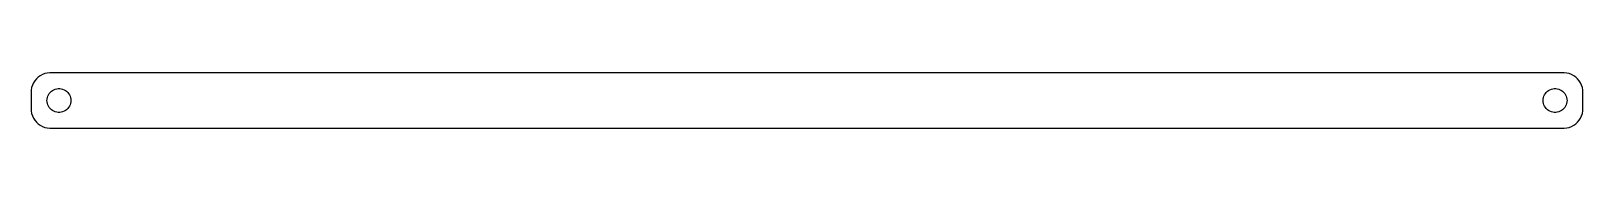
# Model space of a CAD drawing. Header units: metres. Extents: x -194 to 194, y 17 to 31.
import ezdxf

# ---------------------------------------------------------------- set-up
doc = ezdxf.new("R2010")
doc.units = ezdxf.units.M

msp = doc.modelspace()

# ---------------------------------------------------------------- linework, layer by layer
for p, q in [((-194.343, 27.2434), (-194.461, 26.6267)), ((-194.149, 27.8406), (-194.343, 27.2434)), ((-193.882, 28.4088), (-194.149, 27.8406)), ((-193.545, 28.9389), (-193.882, 28.4088)), ((-193.145, 29.4227), (-193.545, 28.9389)), ((-192.687, 29.8526), (-193.145, 29.4227)), ((-192.179, 30.2216), (-192.687, 29.8526)), ((-191.629, 30.5241), (-192.179, 30.2216)), ((-191.045, 30.7553), (-191.629, 30.5241)), ((-190.437, 30.9114), (-191.045, 30.7553)), ((-189.814, 30.9901), (-190.437, 30.9114)), ((189.814, 30.9901), (-189.814, 30.9901)), ((190.437, 30.9114), (189.814, 30.9901)), ((191.045, 30.7553), (190.437, 30.9114)), ((191.629, 30.5241), (191.045, 30.7553)), ((192.179, 30.2216), (191.629, 30.5241)), ((192.687, 29.8526), (192.179, 30.2216)), ((193.145, 29.4227), (192.687, 29.8526)), ((193.545, 28.9389), (193.145, 29.4227)), ((193.882, 28.4088), (193.545, 28.9389)), ((194.149, 27.8406), (193.882, 28.4088)), ((194.343, 27.2434), (194.149, 27.8406)), ((194.461, 26.6267), (194.343, 27.2434)), ((-194.461, 26.6267), (-194.5, 26)), ((-194.5, 26), (-194.5, 22)), ((-190.5, 24), (-190.476, 24.376)), ((-190.476, 23.624), (-190.5, 24)), ((-190.476, 24.376), (-190.406, 24.7461)), ((-190.406, 23.2539), (-190.476, 23.624)), ((-190.406, 24.7461), (-190.289, 25.1044)), ((-190.289, 25.1044), (-190.129, 25.4453)), ((-190.129, 25.4453), (-189.927, 25.7634)), ((-189.927, 25.7634), (-189.687, 26.0536)), ((-189.687, 26.0536), (-189.412, 26.3115)), ((-189.412, 26.3115), (-189.107, 26.533)), ((-189.107, 26.533), (-188.777, 26.7145)), ((-188.777, 26.7145), (-188.427, 26.8532)), ((-188.427, 26.8532), (-188.062, 26.9469)), ((-188.062, 26.9469), (-187.688, 26.9941)), ((-187.688, 26.9941), (-187.312, 26.9941)), ((-187.312, 26.9941), (-186.938, 26.9469)), ((-186.938, 26.9469), (-186.573, 26.8532)), ((-186.573, 26.8532), (-186.223, 26.7145)), ((-186.223, 26.7145), (-185.893, 26.533)), ((-185.893, 26.533), (-185.588, 26.3115)), ((-185.588, 26.3115), (-185.313, 26.0536)), ((-185.313, 26.0536), (-185.073, 25.7634)), ((-185.073, 25.7634), (-184.871, 25.4453)), ((-184.871, 25.4453), (-184.711, 25.1044)), ((-184.711, 25.1044), (-184.594, 24.7461)), ((-184.594, 24.7461), (-184.524, 24.376)), ((-184.524, 23.624), (-184.594, 23.2539)), ((-184.524, 24.376), (-184.5, 24)), ((-184.5, 24), (-184.524, 23.624)), ((184.5, 24), (184.524, 24.376)), ((184.524, 23.624), (184.5, 24)), ((184.524, 24.376), (184.594, 24.7461)), ((184.594, 23.2539), (184.524, 23.624)), ((184.594, 24.7461), (184.711, 25.1044)), ((184.711, 25.1044), (184.871, 25.4453)), ((184.871, 25.4453), (185.073, 25.7634)), ((185.073, 25.7634), (185.313, 26.0536)), ((185.313, 26.0536), (185.588, 26.3115)), ((185.588, 26.3115), (185.893, 26.533)), ((185.893, 26.533), (186.223, 26.7145)), ((186.223, 26.7145), (186.573, 26.8532)), ((186.573, 26.8532), (186.938, 26.9469)), ((186.938, 26.9469), (187.312, 26.9941)), ((187.312, 26.9941), (187.688, 26.9941)), ((187.688, 26.9941), (188.062, 26.9469)), ((188.062, 26.9469), (188.427, 26.8532)), ((188.427, 26.8532), (188.777, 26.7145)), ((188.777, 26.7145), (189.107, 26.533)), ((189.107, 26.533), (189.412, 26.3115)), ((189.412, 26.3115), (189.687, 26.0536)), ((189.687, 26.0536), (189.927, 25.7634)), ((189.927, 25.7634), (190.129, 25.4453)), ((190.129, 25.4453), (190.289, 25.1044)), ((190.289, 25.1044), (190.406, 24.7461)), ((190.406, 24.7461), (190.476, 24.376)), ((190.476, 23.624), (190.406, 23.2539)), ((190.476, 24.376), (190.5, 24)), ((190.5, 24), (190.476, 23.624)), ((194.5, 26), (194.461, 26.6267)), ((194.5, 22), (194.5, 26)), ((-194.5, 22), (-194.461, 21.3733)), ((-194.461, 21.3733), (-194.343, 20.7566)), ((-194.343, 20.7566), (-194.149, 20.1594)), ((-194.149, 20.1594), (-193.882, 19.5912)), ((-193.882, 19.5912), (-193.545, 19.0611)), ((-190.289, 22.8956), (-190.406, 23.2539)), ((-190.129, 22.5547), (-190.289, 22.8956)), ((-189.927, 22.2366), (-190.129, 22.5547)), ((-189.687, 21.9464), (-189.927, 22.2366)), ((-189.412, 21.6885), (-189.687, 21.9464)), ((-189.107, 21.467), (-189.412, 21.6885)), ((-188.777, 21.2855), (-189.107, 21.467)), ((-188.427, 21.1468), (-188.777, 21.2855)), ((-188.062, 21.0531), (-188.427, 21.1468)), ((-187.688, 21.0059), (-188.062, 21.0531)), ((-187.312, 21.0059), (-187.688, 21.0059)), ((-186.938, 21.0531), (-187.312, 21.0059)), ((-186.573, 21.1468), (-186.938, 21.0531)), ((-186.223, 21.2855), (-186.573, 21.1468)), ((-185.893, 21.467), (-186.223, 21.2855)), ((-185.588, 21.6885), (-185.893, 21.467)), ((-185.313, 21.9464), (-185.588, 21.6885)), ((-185.073, 22.2366), (-185.313, 21.9464)), ((-184.871, 22.5547), (-185.073, 22.2366)), ((-184.711, 22.8956), (-184.871, 22.5547)), ((-184.594, 23.2539), (-184.711, 22.8956)), ((184.711, 22.8956), (184.594, 23.2539)), ((184.871, 22.5547), (184.711, 22.8956)), ((185.073, 22.2366), (184.871, 22.5547)), ((185.313, 21.9464), (185.073, 22.2366)), ((185.588, 21.6885), (185.313, 21.9464)), ((185.893, 21.467), (185.588, 21.6885)), ((186.223, 21.2855), (185.893, 21.467)), ((186.573, 21.1468), (186.223, 21.2855)), ((186.938, 21.0531), (186.573, 21.1468)), ((187.312, 21.0059), (186.938, 21.0531)), ((187.688, 21.0059), (187.312, 21.0059)), ((188.062, 21.0531), (187.688, 21.0059)), ((188.427, 21.1468), (188.062, 21.0531)), ((188.777, 21.2855), (188.427, 21.1468)), ((189.107, 21.467), (188.777, 21.2855)), ((189.412, 21.6885), (189.107, 21.467)), ((189.687, 21.9464), (189.412, 21.6885)), ((189.927, 22.2366), (189.687, 21.9464)), ((190.129, 22.5547), (189.927, 22.2366)), ((190.289, 22.8956), (190.129, 22.5547)), ((190.406, 23.2539), (190.289, 22.8956)), ((193.545, 19.0611), (193.882, 19.5912)), ((193.882, 19.5912), (194.149, 20.1594)), ((194.149, 20.1594), (194.343, 20.7566)), ((194.343, 20.7566), (194.461, 21.3733)), ((194.461, 21.3733), (194.5, 22)), ((-193.545, 19.0611), (-193.145, 18.5773)), ((-193.145, 18.5773), (-192.687, 18.1474)), ((-192.687, 18.1474), (-192.179, 17.7784)), ((-192.179, 17.7784), (-191.629, 17.4759)), ((-191.629, 17.4759), (-191.045, 17.2447)), ((-191.045, 17.2447), (-190.437, 17.0886)), ((-190.437, 17.0886), (-189.814, 17.0099)), ((-189.814, 17.0099), (189.814, 17.0099)), ((189.814, 17.0099), (190.437, 17.0886)), ((190.437, 17.0886), (191.045, 17.2447)), ((191.045, 17.2447), (191.629, 17.4759)), ((191.629, 17.4759), (192.179, 17.7784)), ((192.179, 17.7784), (192.687, 18.1474)), ((192.687, 18.1474), (193.145, 18.5773)), ((193.145, 18.5773), (193.545, 19.0611))]:
    msp.add_line(p, q)

doc.saveas('drawing.dxf')
